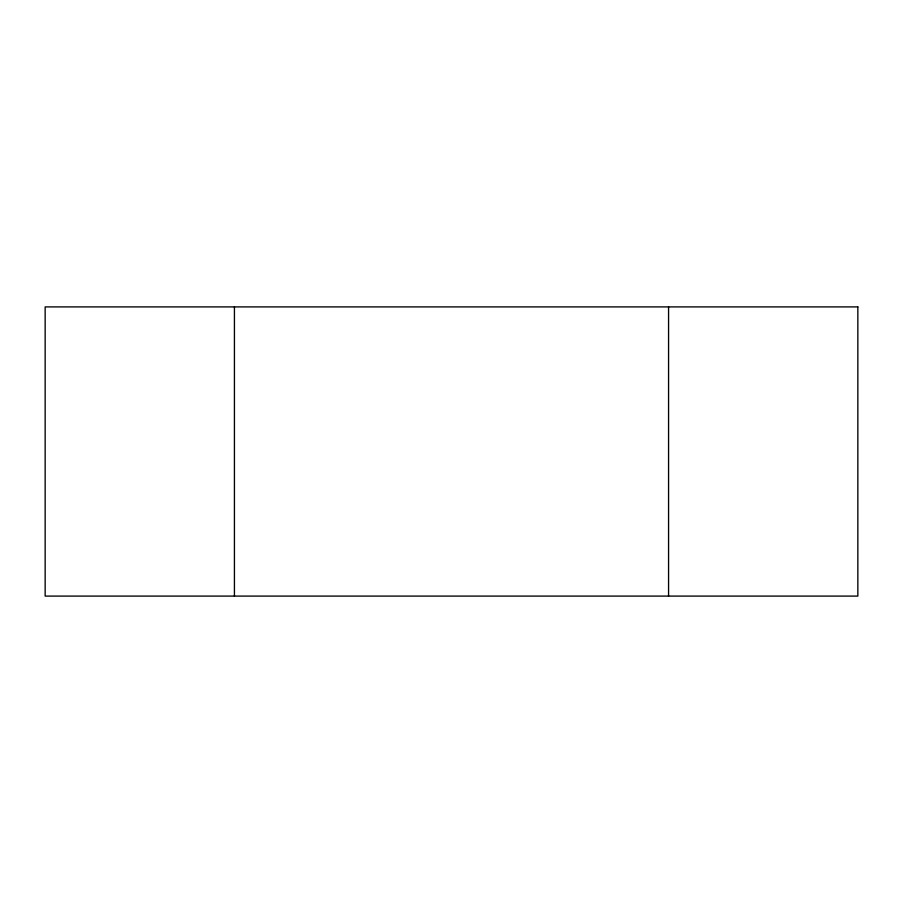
<?xml version="1.0" encoding="UTF-8"?>
<svg xmlns="http://www.w3.org/2000/svg" width="903" height="903" viewBox="0 0 903 903"><rect width="100%" height="100%" fill="white"/><g stroke="black" fill="none" stroke-linecap="round" stroke-linejoin="round"><path stroke-width="1.35" d="M668.57 306.907L668.57 596.093M234.43 306.907L234.43 596.093M857.85 306.907L45.15 306.907L45.15 596.093L857.85 596.093L857.85 306.907"/></g></svg>
